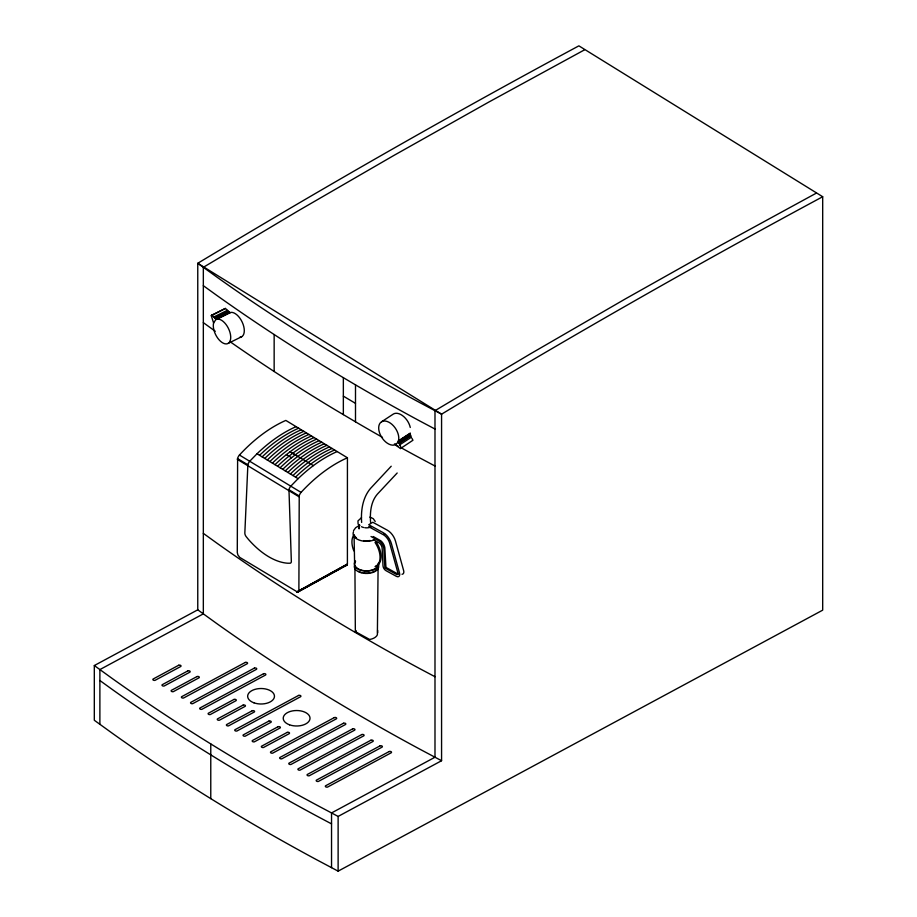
<?xml version="1.0" encoding="UTF-8"?>
<svg xmlns="http://www.w3.org/2000/svg" width="917" height="917" viewBox="0 0 917 917"><rect width="100%" height="100%" fill="white"/><g stroke="black" fill="none" stroke-linecap="round" stroke-linejoin="round"><path stroke-width="1.38" d="M343.061 566.74L346.683 565.285L347.405 564.001L347.428 457.778L285.817 420.422A121.491 71.847 -58.8 0 0 239.44 455.027A6.774 4.012 -58.8 0 0 237.618 458.213L237.285 552.515L237.881 554.945L239.784 557.41L297.624 592.118L298.885 590.296L299.229 495.57A6.774 4.012 -58.8 0 1 301.051 492.395A121.491 71.847 -58.8 0 1 347.428 457.778M356.255 630.736A11.164 6.453 0 0 0 355.647 631.802L369.7 639.47A11.164 6.453 0 0 0 377.368 634.793L378.091 568.219M296.088 426.646A121.491 71.847 -58.8 0 0 257.024 453.766L249.711 461.262A6.774 4.012 -58.8 0 0 247.888 464.438L244.839 532.949A3.863 2.166 61.2 0 0 246.283 536.777L248.369 539.322A68.603 38.617 61.2 0 0 287.8 563.221L289.978 563.221A3.657 2.052 61.2 0 0 291.342 561.456L288.958 489.346A6.774 4.012 -58.8 0 1 290.781 486.17L298.094 478.674A121.491 71.847 -58.8 0 1 337.158 451.554M213.592 322.99L215.839 319.597L217.65 319.082A13.4 7.118 63.7 0 1 230.431 334.338A13.4 7.118 63.7 0 1 222.006 342.442A13.4 7.118 63.7 0 1 213.592 322.99L211.277 315.654L211.804 315.15L225.376 308.444L230.121 312.686L216.561 319.403L211.804 315.15M353.538 530.611L355.67 527.688L358.879 525.716M359.544 527.711L359.12 528.444L359.189 524.558M391.215 466.226L370.468 488.474C362.605 497.771 360.794 510.654 361.642 522.438M397.176 473L377.345 494.183C370.743 501.851 369.906 512.672 370.571 522.335M225.376 308.444L211.277 315.654M395.032 444.711L400.5 448.539L401.119 447.989L398.448 440.859A13.4 8.207 56.8 0 0 388.739 422.141A13.4 8.207 56.8 0 0 379.03 430.979A13.4 8.207 56.8 0 0 393.771 445.123L397.451 442.991L398.448 440.859L410.266 433.122L410.38 434.44L398.563 442.177M274.997 464.655A121.491 71.847 -58.8 0 1 286.413 454.603L290.311 451.588A121.491 71.847 -58.8 0 1 314.061 437.547M280.132 467.773A121.491 71.847 -58.8 0 1 291.549 457.709L295.446 454.706A121.491 71.847 -58.8 0 1 319.185 440.653M316.617 439.105A121.491 71.847 -58.8 0 0 292.878 453.147L288.981 456.162A121.491 71.847 -58.8 0 0 277.564 466.214M381.632 421.728L393.45 413.991A13.4 8.207 56.8 0 1 410.266 427.46M398.448 441.18L410.277 433.443M398.471 441.513L410.289 433.775M398.505 441.845L410.323 434.108M398.631 442.521L410.449 434.784M398.712 442.877L410.529 435.128M398.815 443.22L410.633 435.483M398.929 443.576L410.747 435.827L411.355 437.226L399.525 444.963M400.5 448.539L412.937 440.252L411.882 438.234M296.695 591.935L347.405 564.001M298.804 591.018L347.337 564.345M297.016 592.05L320.663 579.051M323.151 577.687L340.574 568.104M297.326 592.118L347.234 564.643M297.899 592.073L346.901 565.124M584.461 49.885L489.128 101.89L393.817 155.477L298.552 210.623L203.333 267.317L203.333 613.863L99.884 669.582L99.884 724.292M816.119 193.246L720.785 245.263L625.474 298.839L530.198 353.985L434.99 410.678L434.99 757.224L331.541 812.943L331.541 867.654M822.687 196.731C693.848 265.987 566.798 338.579 441.57 414.175L419.619 402.517A2148.187 1240.243 0 0 1 216.378 276.728L197.763 263.282C322.99 187.698 450.041 115.106 578.879 45.85L822.687 196.731L822.687 610.16L338.121 871.15L316.17 859.493A2148.187 1240.243 0 0 1 112.929 733.715L94.313 720.269L94.313 665.547L197.763 609.828L197.763 263.282L441.57 414.175L441.57 760.72L338.121 816.428L316.17 804.782A2148.187 1240.243 0 0 1 112.929 678.993L94.313 665.547M361.504 517.647L357.974 520.902L358.1 524.157M213.581 317.11L227.152 310.393M214.555 318.073L228.127 311.356M214.807 318.279L228.367 311.562M215.048 318.474L228.62 311.769M215.3 318.669L228.872 311.952M215.552 318.841L229.124 312.124M215.804 319.001L229.376 312.284M216.057 319.15L229.628 312.433M216.309 319.276L229.88 312.571M228.173 343.394L241.744 336.677M229.41 312.892L231.222 312.365A13.4 7.118 63.7 0 1 243.131 324.4A13.4 7.118 63.7 0 1 239.945 337.204M369.838 517.085L373.242 518.644L375.225 521.498M290.036 451.817L313.419 465.607M434.99 429.041L419.619 420.88A2148.187 1240.243 0 0 1 355.498 384.865L334.705 372.531A2148.187 1240.243 0 0 1 216.378 295.091L203.333 285.68M434.99 466.008L419.619 457.835A2148.187 1240.243 0 0 1 401.554 447.989M434.99 676.723L419.619 668.562A2148.187 1240.243 0 0 1 216.378 542.784L203.333 533.362M441.57 760.72L419.619 749.063A2148.187 1240.243 0 0 1 216.378 623.273L197.763 609.828M331.541 823.879L316.17 815.717A2148.187 1240.243 0 0 1 112.929 689.939L99.884 680.517M368.714 526.702L383.879 535.035A9.651 5.731 58.6 0 1 389.473 542.486L397.967 573.125A2.178 1.295 58.6 0 1 396.66 574.512L385.564 568.368A1.811 1.066 58.6 0 1 384.865 567.245L383.81 548.377A7.37 4.367 58.6 0 0 379.89 541.488L371.03 536.502M373.219 536.514L380.91 540.87A7.37 4.367 58.6 0 1 384.831 547.747L385.885 566.614A1.811 1.066 58.6 0 0 386.596 567.749L397.68 573.882A2.178 1.295 58.6 0 0 398.379 573.927M373.288 539.689L379.008 542.807A4.975 2.946 58.6 0 1 382.148 548.332L383.008 565.8A4.207 2.499 58.6 0 0 386.057 570.695L396.408 576.357A4.585 2.717 58.6 0 0 399.525 573.033L391.387 543.586A12.047 7.153 58.6 0 0 383.168 532.651L368.714 524.753L372.806 522.254L387.261 530.152A12.047 7.153 58.6 0 1 395.479 541.087L403.629 570.534A4.585 2.717 58.6 0 1 402.036 574.271M343.348 396.144L355.498 403.354M382.492 437.363A2148.187 1240.243 0 0 1 355.498 421.831L334.705 409.498A2148.187 1240.243 0 0 1 229.709 341.456M237.492 458.58L247.785 464.747M384.143 533.946L384.899 534.405M286.413 454.603L291.549 457.709M257.024 453.766L298.094 478.674M239.44 455.027L301.051 492.395M237.285 459.337L298.885 496.693M288.855 489.655L299.102 495.948M203.333 322.635L215.289 331.278M292.878 453.147L295.171 454.935M377.621 630.323L377.666 632.822M354.054 534.542L354.615 563.577M354.925 567.428L355.349 632.054M355.498 384.865L355.498 421.831M343.348 377.655L343.348 414.622M338.121 816.428L338.121 871.15M274.149 334.522L274.149 371.488M210.772 743.928L210.772 798.638M397.955 446.006A2148.187 1240.243 0 0 1 394.379 444.023M377.804 567.978A11.612 6.706 0 0 1 376.211 570.11M374.95 571.027A11.612 6.706 0 0 1 371.706 572.414M369.826 572.85A11.612 6.706 0 0 1 363.82 572.942M361.894 572.575A11.612 6.706 0 0 1 358.524 571.291M355.372 568.334A11.612 6.706 0 0 1 354.971 567.187M370.078 540.514A12.506 7.221 0 0 1 363.613 540.617M356.461 537.889A12.506 7.221 0 0 1 354.524 535.654M378.641 563.176A12.208 7.049 0 0 1 364.725 570.959A12.208 7.049 0 0 1 355.303 561.181M378.217 564.402A12.208 7.049 0 0 1 367.912 573.423A12.208 7.049 0 0 1 354.317 565.995M378.343 563.198A11.91 6.877 0 0 1 364.771 570.787A11.91 6.877 0 0 1 355.578 561.25M376.062 541.809A19.36 11.485 58.6 0 1 376.062 566.03M353.813 550.853A19.36 11.485 58.6 0 1 353.813 535.047M375.03 542.428A19.36 11.485 58.6 0 1 375.03 566.649M370.881 527.011A7.336 4.241 0 0 1 364.806 527.733M363.59 527.504A7.336 4.241 0 0 1 361.47 526.69M359.945 525.51A7.336 4.241 0 0 1 359.475 524.822M374.503 539.804A13.4 7.737 0 0 1 359.132 540.044A13.4 7.737 0 0 1 353.469 531.791M267.294 459.99A121.491 71.847 -58.8 0 1 306.358 432.87M264.726 458.431A121.491 71.847 -58.8 0 1 303.791 431.322M262.159 456.872A121.491 71.847 -58.8 0 1 301.223 429.764M259.591 455.325A121.491 71.847 -58.8 0 1 298.655 428.205M287.835 472.45A121.491 71.847 -58.8 0 1 326.888 445.33M272.429 463.108A121.491 71.847 -58.8 0 1 311.493 435.988M285.267 470.891A121.491 71.847 -58.8 0 1 324.32 443.771M282.7 469.332A121.491 71.847 -58.8 0 1 321.752 442.212M290.391 473.997A121.491 71.847 -58.8 0 1 329.455 446.888M269.862 461.549A121.491 71.847 -58.8 0 1 308.926 434.429M295.526 477.115A121.491 71.847 -58.8 0 1 334.59 449.995M292.959 475.556A121.491 71.847 -58.8 0 1 332.023 448.447M359.189 528.146L359.063 528.857L359.258 528.112M178.666 665.261L153.036 679.073A1.582 0.917 0 0 0 153.288 680.105A1.582 0.917 0 0 0 155.065 680.334L180.695 666.521A1.502 0.871 0 0 0 180.615 665.387A1.502 0.871 0 0 0 178.666 665.261M187.802 670.923L162.171 684.735A1.582 0.917 0 0 0 162.424 685.767A1.582 0.917 0 0 0 164.2 685.985L189.842 672.184A1.502 0.871 0 0 0 189.762 671.049A1.502 0.871 0 0 0 187.802 670.923M196.949 676.586L171.319 690.386A1.582 0.917 0 0 0 171.571 691.429A1.582 0.917 0 0 0 173.347 691.647L198.978 677.835A1.502 0.871 0 0 0 198.909 676.7A1.502 0.871 0 0 0 196.949 676.586M245.217 662.464L181.577 696.737A1.582 0.917 0 0 0 181.83 697.78A1.582 0.917 0 0 0 183.606 697.997L247.246 663.725A1.502 0.871 0 0 0 247.166 662.59A1.502 0.871 0 0 0 245.217 662.464M254.353 668.126L190.725 702.399A1.582 0.917 0 0 0 190.977 703.431A1.582 0.917 0 0 0 192.753 703.648L256.393 669.376A1.502 0.871 0 0 0 256.313 668.241A1.502 0.871 0 0 0 254.353 668.126M263.5 673.777L199.86 708.05A1.582 0.917 0 0 0 200.112 709.093A1.582 0.917 0 0 0 201.889 709.311L265.529 675.038A1.502 0.871 0 0 0 265.449 673.903A1.502 0.871 0 0 0 263.5 673.777M233.927 699.465L208.297 713.277A1.582 0.917 0 0 0 208.549 714.309A1.582 0.917 0 0 0 210.325 714.526L235.956 700.726A1.502 0.871 0 0 0 235.887 699.591A1.502 0.871 0 0 0 233.927 699.465M243.074 705.127L217.432 718.928A1.582 0.917 0 0 0 217.696 719.971A1.582 0.917 0 0 0 219.472 720.189L245.103 706.377A1.502 0.871 0 0 0 245.022 705.242A1.502 0.871 0 0 0 243.074 705.127M252.209 710.778L226.579 724.59A1.582 0.917 0 0 0 226.831 725.622A1.582 0.917 0 0 0 228.608 725.851L254.238 712.039A1.502 0.871 0 0 0 254.169 710.904A1.502 0.871 0 0 0 252.209 710.778M298.541 695.464L234.912 729.749A1.582 0.917 0 0 0 235.165 730.78A1.582 0.917 0 0 0 236.941 730.998L300.581 696.725A1.502 0.871 0 0 0 300.501 695.59A1.502 0.871 0 0 0 298.541 695.464M268.876 721.094L243.234 734.895A1.582 0.917 0 0 0 243.498 735.938A1.582 0.917 0 0 0 245.275 736.156L270.905 722.355A1.502 0.871 0 0 0 270.824 721.221A1.502 0.871 0 0 0 268.876 721.094M278.011 726.745L252.381 740.558A1.582 0.917 0 0 0 252.633 741.601A1.582 0.917 0 0 0 254.41 741.819L280.052 728.006A1.502 0.871 0 0 0 279.972 726.872A1.502 0.871 0 0 0 278.011 726.745M287.159 732.408L261.528 746.22A1.582 0.917 0 0 0 261.781 747.252A1.582 0.917 0 0 0 263.557 747.47L289.187 733.669A1.502 0.871 0 0 0 289.107 732.534A1.502 0.871 0 0 0 287.159 732.408M334.304 717.598L270.664 751.871A1.582 0.917 0 0 0 270.928 752.914A1.582 0.917 0 0 0 272.704 753.132L336.333 718.859A1.502 0.871 0 0 0 336.264 717.724A1.502 0.871 0 0 0 334.304 717.598M343.451 723.261L279.811 757.534A1.582 0.917 0 0 0 280.063 758.565A1.582 0.917 0 0 0 281.84 758.795L345.48 724.51A1.502 0.871 0 0 0 345.4 723.375A1.502 0.871 0 0 0 343.451 723.261M352.587 728.912L288.958 763.185A1.582 0.917 0 0 0 289.21 764.228A1.582 0.917 0 0 0 290.987 764.446L354.627 730.173A1.502 0.871 0 0 0 354.547 729.038A1.502 0.871 0 0 0 352.587 728.912M361.734 734.574L298.094 768.847A1.582 0.917 0 0 0 298.346 769.89A1.582 0.917 0 0 0 300.123 770.108L363.762 735.835A1.502 0.871 0 0 0 363.682 734.7A1.502 0.871 0 0 0 361.734 734.574M370.881 740.237L307.241 774.51A1.582 0.917 0 0 0 307.493 775.541A1.582 0.917 0 0 0 309.27 775.759L372.91 741.486A1.502 0.871 0 0 0 372.829 740.351A1.502 0.871 0 0 0 370.881 740.237M380.016 745.888L316.376 780.161A1.582 0.917 0 0 0 316.64 781.204A1.582 0.917 0 0 0 318.417 781.422L382.045 747.149A1.502 0.871 0 0 0 381.976 746.014A1.502 0.871 0 0 0 380.016 745.888M389.163 751.55L325.524 785.823A1.582 0.917 0 0 0 325.776 786.866A1.582 0.917 0 0 0 327.552 787.084L391.192 752.8A1.502 0.871 0 0 0 391.112 751.676A1.502 0.871 0 0 0 389.163 751.55M289.52 724.82A13.4 7.737 0 0 0 310.015 718.527A13.4 7.737 0 0 0 290.322 711.432A13.4 7.737 0 0 0 289.52 724.82M253.963 702.823A13.4 7.737 0 0 0 274.458 696.53A13.4 7.737 0 0 0 254.766 689.424A13.4 7.737 0 0 0 253.963 702.823"/></g></svg>
